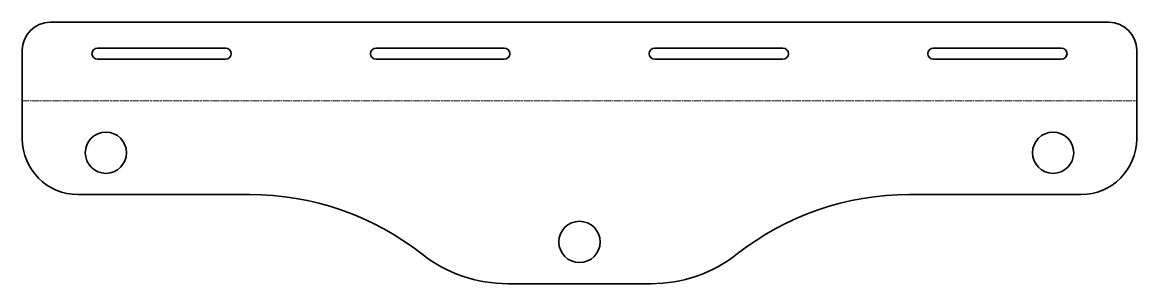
# Model space of a CAD drawing. Header units: inches. Extents: x 0 to 400, y 0 to 94.
import ezdxf

# ---------------------------------------------------------------- set-up
doc = ezdxf.new("R2010")
doc.units = ezdxf.units.IN
doc.header["$MEASUREMENT"] = 0
doc.linetypes.add('Chain', pattern=[13.68, 9.12, -1.14, 2.28, -1.14])
doc.layers.add('SIMUMAK Bend Centerline (ISO)', color=7, linetype='Chain', lineweight=9)
doc.layers.add('SIMUMAK Visible (ISO)', color=7, linetype='Continuous', lineweight=35)

# ---------------------------------------------------------------- blocks, each defined once
blk = doc.blocks.new('PTM-02-UNISU01_Sheet_11_PTM-02-UNISU01 (desplegada)')
at = {"layer": 'SIMUMAK Bend Centerline (ISO)', "ltscale": 0.263158}
blk.add_line((-200, 18.75), (200, 18.75), dxfattribs=at)
at = {"layer": 'SIMUMAK Visible (ISO)'}
for p, q in [((-190, 46.9), (190, 46.9)), ((-200, 5.1), (-200, 36.9)), ((-173, 37.65), (-127, 37.65)), ((-73, 37.65), (-27, 37.65)), ((27, 37.65), (73, 37.65)), ((127, 37.65), (173, 37.65)), ((200, 36.9), (200, 5.1)), ((-127, 33.65), (-173, 33.65)), ((-27, 33.65), (-73, 33.65)), ((73, 33.65), (27, 33.65)), ((173, 33.65), (127, 33.65)), ((-180, -14.9), (-118.32, -14.9)), ((118.32, -14.9), (180, -14.9)), ((25.71, -46.9), (-25.71, -46.9))]:
    blk.add_line(p, q, dxfattribs=at)
for centre in [(-170, 0.1), (170, 0.1), (0, -31.9)]:
    blk.add_circle(centre, 7.4, dxfattribs=at)
at = {"layer": 'SIMUMAK Visible (ISO)', "extrusion": (0, 0, -1)}
for centre, radius, start, end in [((190, 36.9), 10, 0, 90), ((-190, 36.9), 10, 90, 180), ((180, 5.1), 20, 270, 360), ((-180, 5.1), 20, 180, 270), ((25.71, 3.1), 50, 270, 308.1249), ((-25.71, 3.1), 50, 231.8751, 270)]:
    blk.add_arc(centre, radius, start, end, dxfattribs=at)
at = {"layer": 'SIMUMAK Visible (ISO)'}
for centre, radius, start, end in [((-173, 35.65), 2, 90, 270), ((-127, 35.65), 2, 270, 90), ((-73, 35.65), 2, 90, 270), ((-27, 35.65), 2, 270, 90), ((27, 35.65), 2, 90, 270), ((73, 35.65), 2, 270, 90), ((127, 35.65), 2, 90, 270), ((173, 35.65), 2, 270, 90), ((-118.32, -114.9), 100, 51.8751, 90), ((118.32, -114.9), 100, 90, 128.1249)]:
    blk.add_arc(centre, radius, start, end, dxfattribs=at)

msp = doc.modelspace()

# ---------------------------------------------------------------- block references
msp.add_blockref('PTM-02-UNISU01_Sheet_11_PTM-02-UNISU01 (desplegada)', (200, 46.9))

doc.saveas('drawing.dxf')
